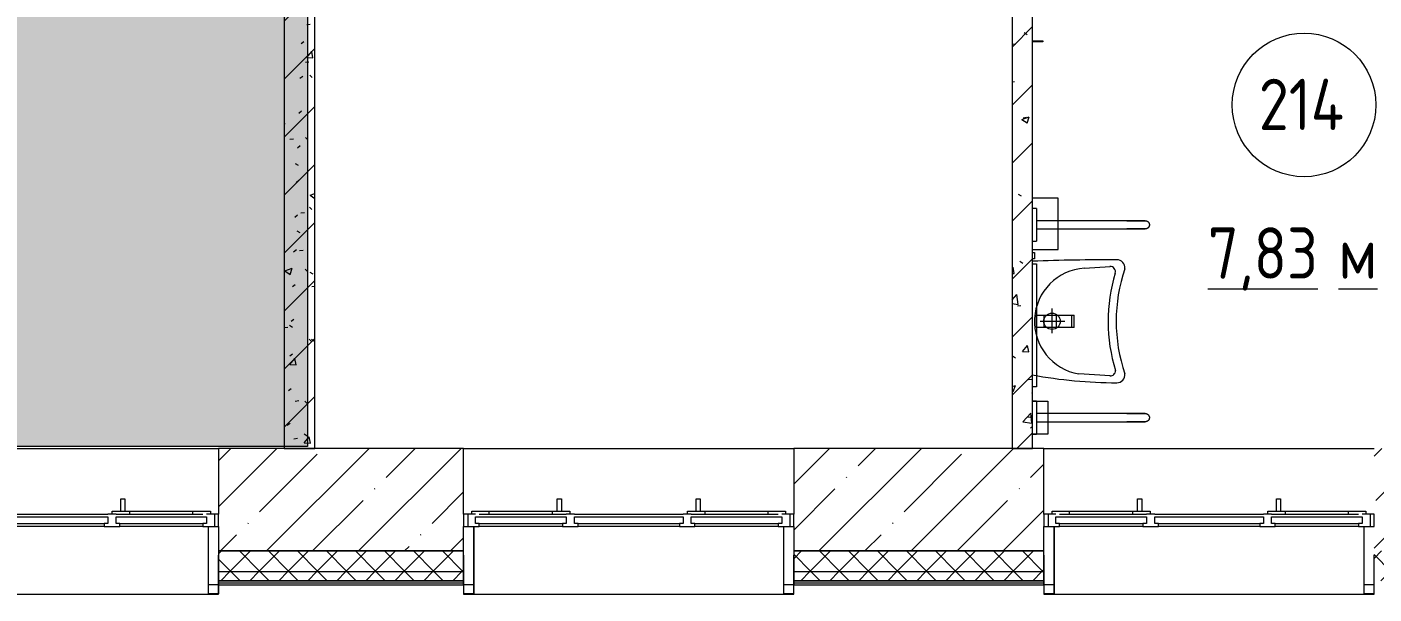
# Model space of a CAD drawing. Header units: millimetres. Extents: x -515342 to 330399, y -224905 to 507333.
# Drawn here: x -369325 to -362755, y 122854 to 125618 of the extents above; entities that cross this region are included whole.
import ezdxf

# ---------------------------------------------------------------- set-up
doc = ezdxf.new("R2010")
doc.units = ezdxf.units.MM
doc.layers.get('0').update_dxf_attribs({"lineweight": 0})
for name, color, linetype, lineweight in [('_ Окна', 7, 'Continuous', 0), ('Витраж', 7, 'Continuous', 0), ('Марки помещений', 7, 'Continuous', 0), ('Оборудование', 7, 'Continuous', 0), ('Окна', 7, 'Continuous', 0), ('Сантехника', 7, 'Continuous', 0), ('Стены внутренние', 7, 'Continuous', 0), ('Стены наружные', 7, 'Continuous', 0), ('Стены несущие', 7, 'Continuous', 0), ('Стены отделка', 7, 'Continuous', 0), ('Стены перегородки', 7, 'Continuous', 0), ('Стены штриховка', 7, 'Continuous', 0), ('экспертиза условные обозначения', 1, 'Continuous', 0)]:
    doc.layers.add(name, color=color, linetype=linetype, lineweight=lineweight)
doc.styles.add('GOST Common_1', font='', dxfattribs={"width": 0.9, "height": 250})
doc.styles.get('GOST Common_1').set_extended_font_data('GOST Common')
pattern_1 = [(45, (0, 0), (-70.7107, 70.7107), []), (135, (0, 0), (-70.7107, -70.7107), [])]
pattern_2 = [(45, (-374025.76, 123368.6), (-141.4214, 141.4214), [])]
pattern_3 = [(50, (-374025.76, 123368.6), (364.368, -31.878), [38.1, -419.1]), (355, (-374025.76, 123368.6), (-70.486, 382.113), [30.48, -335.28]), (100.451, (-373995.4, 123365.95), (293.885, 350.233), [32.38, -356.18]), (46.184, (-374025.76, 123470.2), (542.158, -84.086), [57.15, -628.65]), (96.636, (-373980.6, 123463.2), (474.805, 494.855), [48.57, -534.27]), (351.184, (-374025.76, 123470.2), (474.81, 494.85), [45.72, -502.92]), (21, (-373974.96, 123444.8), (303.2285, -204.5305), [38.1, -419.1]), (326, (-373974.96, 123444.8), (123.604, 368.376), [30.48, -335.28]), (71.451, (-373949.7, 123427.76), (426.834, 163.843), [32.38, -356.18]), (37.5, (-374025.76, 123368.6), (6.1766, 169.1102), [16.764, -314.452, 16.764, -323.596, -336.55]), (37.5, (-374025.76, 123368.6), (6.1766, 169.1102), [-671.576, 16.764, -319.786]), (7.5, (-374025.76, 123368.6), (133.639, 200.3615), [16.764, -177.292, 16.764, -306.832, -128.27]), (7.5, (-374025.76, 123368.6), (133.639, 200.3615), [-517.652, 16.764, -111.506]), (327.5, (-374139.04, 123368.6), (271.1818, -11.4584), [16.764, -110.236, 16.764, -379.476, -525.78]), (327.5, (-374139.04, 123368.6), (271.1818, -11.4584), [-523.24, 16.764, -509.016]), (317.5, (-374189.84, 123368.6), (296.2585, 50.853), [16.764, -148.336, 16.764, -246.38, -373.38]), (317.5, (-374189.84, 123368.6), (296.2585, 50.853), [-428.244, 16.764, -356.616])]

# ---------------------------------------------------------------- blocks, each defined once
blk = doc.blocks.new('Окно_ПВХ_3Створки_1Фрамуга-верх - АР_Окно_ОП_1820_h_х1570_3ст2фр-в-9695280-О_АР_П_2__3_400_План 2 этажа')
at = {"layer": '_ Окна'}
for p, q in [((-729, 130), (-805, 130)), ((-805, 130), (-805, 70)), ((-805, 70), (-747, 70)), ((-785, 70), (-785, 130)), ((-765, 56), (-765, 70)), ((-747, 84), (-747, 116)), ((-747, 116), (-729, 116)), ((-305, 84), (-747, 84)), ((-729, 116), (-729, 130)), ((-323, 116), (-729, 116)), ((-680, 70), (-680, 56)), ((-372, 70), (-372, 56)), ((-247, 130), (-323, 130)), ((-323, 130), (-323, 116)), ((-323, 116), (-305, 116)), ((-305, 116), (-305, 84)), ((-305, 70), (-265, 70)), ((-287, 70), (-287, 56)), ((-265, 84), (-265, 116)), ((-265, 116), (-247, 116)), ((265, 84), (-265, 84)), ((-247, 116), (-247, 130)), ((247, 116), (-247, 116)), ((323, 130), (247, 130)), ((247, 130), (247, 116)), ((247, 116), (265, 116)), ((265, 116), (265, 84)), ((265, 70), (305, 70)), ((287, 56), (287, 70)), ((305, 84), (305, 116)), ((305, 116), (323, 116)), ((747, 84), (305, 84)), ((323, 116), (323, 130)), ((729, 116), (323, 116)), ((372, 70), (372, 56)), ((680, 70), (680, 56)), ((729, 130), (729, 116)), ((805, 130), (729, 130)), ((729, 116), (747, 116)), ((747, 116), (747, 84)), ((747, 70), (805, 70)), ((765, 70), (765, 56)), ((785, 70), (785, 130)), ((805, 70), (805, 130)), ((-680, 56), (-765, 56)), ((-287, 56), (-372, 56)), ((372, 56), (287, 56)), ((765, 56), (680, 56))]:
    blk.add_line(p, q, dxfattribs=at)
at = {"layer": 'Окна'}
for p, q in [((-729, 130), (-323, 130)), ((-305, 70), (-729, 70)), ((265, 70), (-265, 70)), ((-247, 130), (247, 130)), ((729, 70), (305, 70)), ((323, 130), (729, 130)), ((-372, 56), (-680, 56)), ((-348.5, -4), (-348.5, 56)), ((-328.5, 56), (-328.5, -4)), ((328.5, -4), (328.5, 56)), ((348.5, 56), (348.5, -4)), ((680, 56), (372, 56)), ((-328.5, -4), (-348.5, -4)), ((348.5, -4), (328.5, -4))]:
    blk.add_line(p, q, dxfattribs=at)
blk = doc.blocks.new('Прямоугольный импост - АР_Откос_Металлический_50х330 Белый Левый-V18-О_АР_П_2__3_400_План 2 этажа')
at = {"layer": 'Витраж'}
blk.add_line((38540.1, 2265), (40050.1, 2265), dxfattribs=at)
blk = doc.blocks.new('Прямоугольный импост - АР_Откос_Металлический_50х330 Белый Правый-V19-О_АР_П_2__3_400_План 2 этажа')
at = {"layer": 'Витраж', "lineweight": 18}
for p, q in [((-50, -40), (-50, 290)), ((-49, 290), (-49, -39)), ((-1, -39), (-1, 150)), ((-1, 150), (0, 150)), ((0, 150), (0, -40)), ((0, -40), (-50, -40)), ((-49, -39), (-1, -39))]:
    blk.add_line(p, q, dxfattribs=at)
blk = doc.blocks.new('Прямоугольный импост - АР_Откос_Металлический_50х330 Белый Левый-V20-О_АР_П_2__3_400_План 2 этажа')
at = {"layer": 'Витраж', "lineweight": 18}
for p, q in [((-50, 290), (-50, -40)), ((-49, -39), (-49, 290)), ((0, 150), (-1, 150)), ((-1, 150), (-1, -39)), ((0, -40), (0, 150)), ((-50, -40), (0, -40)), ((-1, -39), (-49, -39))]:
    blk.add_line(p, q, dxfattribs=at)
blk = doc.blocks.new('Прямоугольный импост - АР_Откос_Металлический_50х330 Коричневый Левый-9899770-О_АР_П_2__3_400_План 2 этажа')
at = {"layer": 'Витраж'}
blk.add_line((4075.6, -515), (5585.6, -515), dxfattribs=at)
blk = doc.blocks.new('Прямоугольный импост - АР_Откос_Металлический_50х330 Коричневый Левый-V22-О_АР_П_2__3_400_План 2 этажа')
at = {"layer": 'Витраж', "lineweight": 18}
for p, q in [((-50, 290), (-50, -40)), ((-49, -39), (-49, 290)), ((0, 150), (-1, 150)), ((-1, 150), (-1, -39)), ((0, -40), (0, 150)), ((-50, -40), (0, -40)), ((-1, -39), (-49, -39))]:
    blk.add_line(p, q, dxfattribs=at)
blk = doc.blocks.new('СД_Люблино_Фасады_rvt-1-О_АР_П_2__3_400_План 2 этажа')
at = {"layer": 'Стены внутренние'}
h = blk.add_hatch(dxfattribs=at)
h.set_pattern_fill('FP_1', color=256, style=0, pattern_type=2)
h.set_pattern_definition([(45, (0, 0), (-224.5064, 224.5064), []), (45, (224.5, 0), (-224.5064, 224.5064), [396.875, -79.375, 3.353, -76.022])])
h.paths.add_polyline_path([(16277.5, -305), (16335, -305), (16335, 195), (15280, 195), (15280, -305), (15405, -305)])
h.paths.add_polyline_path([(13660.2, -305), (13670, -305), (13670, 195), (11270.9, 195), (11270.9, -305), (12787.8, -305)])
h.paths.add_polyline_path([(9660.9, -305), (9660.9, 195), (8440.9, 195), (8440.9, -305), (9298.1, -305)])
h.paths.add_polyline_path([(6830.9, -305), (6830.9, 195), (5635.6, 195), (5635.6, -305), (6680.8, -305)])
h.paths.add_polyline_path([(4025.6, -305), (4025.6, 195), (195, 195), (195, -305), (3528.5, -305)])
at = {"layer": 'Стены наружные'}
h = blk.add_hatch(dxfattribs=at)
h.set_pattern_fill('FP_4', color=256, style=0, pattern_type=2)
h.set_pattern_definition(pattern_1)
h.paths.add_polyline_path([(16335, -405), (16335, -305), (15280, -305), (15280, -405), (16277.5, -405)])
h.paths.add_polyline_path([(13660.2, -405), (13670, -405), (13670, -305), (11270.9, -305), (11270.9, -405), (12787.8, -405)])
h.paths.add_polyline_path([(9660.9, -405), (9660.9, -305), (8440.9, -305), (8440.9, -405), (9298.1, -405)])
h.paths.add_polyline_path([(6830.9, -405), (6830.9, -305), (5635.6, -305), (5635.6, -405), (6680.8, -405)])
h.paths.add_polyline_path([(4025.6, -405), (4025.6, -305), (-305, -305), (-305, -405), (2318.7, -405)])
h = blk.add_hatch(dxfattribs=at)
h.set_pattern_fill('FP_4', color=256, style=0, pattern_type=2)
h.set_pattern_definition(pattern_1)
h.paths.add_polyline_path([(16435, -455), (16435, -405), (15280, -405), (15280, -450), (16335, -450), (16335, -455)])
h.paths.add_polyline_path([(-305, -455), (-305, -450), (4025.6, -450), (4025.6, -405), (-405, -405), (-405, -455)])
h.paths.add_polyline_path([(13670, -450), (13670, -405), (11270.9, -405), (11270.9, -450), (13660.2, -450)])
h.paths.add_polyline_path([(9660.9, -450), (9660.9, -405), (8440.9, -405), (8440.9, -450), (9298.1, -450)])
h.paths.add_polyline_path([(6830.9, -450), (6830.9, -405), (5635.6, -405), (5635.6, -450), (6680.8, -450)])
at = {"layer": 'Стены внутренние'}
for p, q in [((4025.6, 195), (5635.6, 195)), ((6830.9, 195), (8440.9, 195)), ((9660.9, 195), (11270.9, 195)), ((5634.9, -470), (5586.5, -470)), ((6880.1, -470), (6831.7, -470)), ((8440.2, -470), (8391.8, -470)), ((9710.1, -470), (9661.7, -470)), ((11270.2, -470), (11221.8, -470))]:
    blk.add_line(p, q, dxfattribs=at)
at = {"layer": 'Стены несущие'}
for p, q in [((6830.9, 195), (5635.6, 195)), ((5635.6, 195), (5635.6, -125)), ((6830.9, -125), (6830.9, 195)), ((9660.9, 195), (8440.9, 195)), ((8440.9, 195), (8440.9, -125)), ((9660.9, -125), (9660.9, 195)), ((5635.6, -185), (5635.6, -305)), ((6830.9, -305), (6830.9, -185)), ((8440.9, -185), (8440.9, -305)), ((9660.9, -305), (9660.9, -185)), ((5635.6, -305), (6830.9, -305)), ((6830.9, -305), (5635.6, -305)), ((8440.9, -305), (9660.9, -305)), ((9660.9, -305), (8440.9, -305))]:
    blk.add_line(p, q, dxfattribs=at)
at = {"layer": 'Стены отделка', "lineweight": 9}
for p, q in [((5635.6, -305), (5635.6, -405)), ((6830.9, -405), (6830.9, -305)), ((8440.9, -305), (8440.9, -405)), ((9660.9, -405), (9660.9, -305)), ((5635.6, -405), (5635.6, -450)), ((5635.6, -450), (5635.6, -460)), ((6830.9, -450), (6830.9, -405)), ((6830.9, -460), (6830.9, -450)), ((8440.9, -405), (8440.9, -450)), ((8440.9, -450), (8440.9, -460)), ((9660.9, -450), (9660.9, -405)), ((9660.9, -460), (9660.9, -450)), ((5635.6, -460), (5635.6, -470)), ((5635.6, -470), (6830.9, -470)), ((6830.9, -470), (6830.9, -460)), ((8440.9, -460), (8440.9, -470)), ((8440.9, -470), (9660.9, -470)), ((9660.9, -470), (9660.9, -460))]:
    blk.add_line(p, q, dxfattribs=at)
at = {"layer": 'Стены штриховка'}
for p, q in [((5635.6, -405), (6830.9, -405)), ((5635.6, -450), (6830.9, -450)), ((6830.9, -450), (5635.6, -450)), ((8440.9, -405), (9660.9, -405)), ((8440.9, -450), (9660.9, -450)), ((9660.9, -450), (8440.9, -450)), ((5635.6, -460), (6830.9, -460)), ((8440.9, -460), (9660.9, -460))]:
    blk.add_line(p, q, dxfattribs=at)
at = {"layer": 'Витраж', "lineweight": 9}
for name, p in [('Прямоугольный импост - АР_Откос_Металлический_50х330 Коричневый Левый-V22-О_АР_П_2__3_400_План 2 этажа', (5635.6, -475)), ('Прямоугольный импост - АР_Откос_Металлический_50х330 Белый Левый-V20-О_АР_П_2__3_400_План 2 этажа', (8440.9, -475)), ('Прямоугольный импост - АР_Откос_Металлический_50х330 Белый Левый-V20-О_АР_П_2__3_400_План 2 этажа', (11270.9, -475)), ('Прямоугольный импост - АР_Откос_Металлический_50х330 Коричневый Левый-9899770-О_АР_П_2__3_400_План 2 этажа', (0, 0)), ('Прямоугольный импост - АР_Откос_Металлический_50х330 Белый Левый-V18-О_АР_П_2__3_400_План 2 этажа', (-31659.2, -2780)), ('Прямоугольный импост - АР_Откос_Металлический_50х330 Белый Левый-V18-О_АР_П_2__3_400_План 2 этажа', (-28829.2, -2780))]:
    blk.add_blockref(name, p, dxfattribs=at)
at = {"layer": 'Витраж', "lineweight": 9, "extrusion": (0, 0, -1)}
for p in [(-6830.9, -475), (-9660.9, -475)]:
    blk.add_blockref('Прямоугольный импост - АР_Откос_Металлический_50х330 Белый Правый-V19-О_АР_П_2__3_400_План 2 этажа', p, dxfattribs=at)
at = {"layer": 'Окна', "lineweight": 9, "rotation": 180}
for p in [(4830.6, -55), (7635.9, -55), (10465.9, -55)]:
    blk.add_blockref('Окно_ПВХ_3Створки_1Фрамуга-верх - АР_Окно_ОП_1820_h_х1570_3ст2фр-в-9695280-О_АР_П_2__3_400_План 2 этажа', p, dxfattribs=at)
blk = doc.blocks.new('Раковина для МГН 600х450 - Раковина для МГН 600х450-10140932-О_АР_П_2__3_400_План 2 этажа')
at = {"layer": 'Сантехника'}
for p, q in [((-258.8, 253.2), (-266.6, 377.9)), ((266.6, 377.9), (257, 225.9)), ((-30, 191.2), (-30, 203.7)), ((30, 203.7), (-30, 203.7)), ((30, 203.7), (30, 191.2)), ((-30, 116.2), (-30, 191.2)), ((30, 191.2), (-30, 191.2)), ((0, 37.3), (0, 157.3)), ((30, 191.2), (30, 116.2)), ((-61.5, 95), (58.5, 95)), ((-30, 56.2), (-30, 116.2)), ((30, 116.2), (-30, 116.2)), ((30, 116.2), (30, 56.2)), ((-30, 20), (-30, 56.2)), ((30, 56.2), (-30, 56.2)), ((30, 20), (-30, 20)), ((30, 56.2), (30, 20))]:
    blk.add_line(p, q, dxfattribs=at)
blk.add_circle((0, 95), 40, dxfattribs=at)
for centre, radius, start, end in [((-260, 411), 40, 84.63408, 180), ((10581.6, 411), 10881.6, 180, 182.16475), ((-241.6, 379.4), 25, 73.31483, 183.59406), ((0, 1190.1), 782.4, 250.88208, 289.11792), ((1.4, 1190.1), 821.3, 253.31483, 286.93374), ((241.6, 379.4), 25, 356.40594, 92.41216), ((260, 411), 40, 360, 95.36592), ((-1895.6, 411), 2195.6, 349.21041, 360), ((0.7, 269.5), 260, 183.59406, 350.33443)]:
    blk.add_arc(centre, radius, start, end, dxfattribs=at)
blk = doc.blocks.new('Опорный поручень - Опорный поручень для раковины-8747147-О_АР_П_2__3_400_План 2 этажа')
at = {"layer": 'Оборудование'}
for p, q in [((90760, 10815), (90760, 10975)), ((90780, 10975), (90760, 10975)), ((90760, 10915), (90320, 10915)), ((90320, 10875), (90760, 10875)), ((90760, 10815), (90780, 10815))]:
    blk.add_line(p, q, dxfattribs=at)
at = {"layer": 'Оборудование', "flags": 128}
for points in [[(90210, 10895), (90210, 10895.8), (90210.1, 10896.6), (90210.1, 10897.4), (90210.3, 10898.2), (90210.4, 10899), (90210.6, 10899.8), (90210.8, 10900.5), (90211, 10901.3), (90211.3, 10902), (90211.6, 10902.8), (90211.9, 10903.5), (90212.3, 10904.2), (90212.6, 10904.9), (90213.1, 10905.6), (90213.5, 10906.3), (90214, 10906.9), (90214.4, 10907.6), (90215, 10908.2), (90215.5, 10908.8), (90216.1, 10909.3), (90216.7, 10909.9), (90217.3, 10910.4), (90217.9, 10910.9), (90218.5, 10911.4), (90219.2, 10911.8), (90219.9, 10912.2), (90220.6, 10912.6), (90221.3, 10913), (90222, 10913.3), (90222.8, 10913.6), (90223.5, 10913.9), (90224.3, 10914.2), (90225, 10914.4), (90225.8, 10914.6), (90226.6, 10914.7), (90227.4, 10914.8), (90228.2, 10914.9), (90229, 10915), (90229.8, 10915), (90230, 10915)], [(90320, 10915), (90316.4, 10915), (90312.8, 10915), (90309.2, 10915), (90305.7, 10915), (90302.1, 10915), (90298.6, 10915), (90295.1, 10915), (90291.7, 10915), (90288.3, 10915), (90285, 10915), (90281.7, 10915), (90278.4, 10915), (90275.3, 10915), (90272.2, 10915), (90269.2, 10915), (90266.3, 10915), (90263.4, 10915), (90260.7, 10915), (90258, 10915), (90255.4, 10915), (90253, 10915), (90250.6, 10915), (90248.4, 10915), (90246.3, 10915), (90244.3, 10915), (90242.4, 10915), (90240.6, 10915), (90239, 10915), (90237.5, 10915), (90236.1, 10915), (90234.9, 10915), (90233.8, 10915), (90232.8, 10915), (90232, 10915), (90231.3, 10915), (90230.8, 10915), (90230.4, 10915), (90230.1, 10915), (90230, 10915), (90230, 10915)], [(90230, 10915), (90230.1, 10915), (90230.3, 10915), (90230.6, 10915), (90231.1, 10915), (90231.8, 10915), (90232.6, 10915), (90233.5, 10915), (90234.6, 10915), (90235.8, 10915), (90237.1, 10915), (90238.6, 10915), (90240.2, 10915), (90241.9, 10915), (90243.7, 10915), (90245.7, 10915), (90247.8, 10915), (90250, 10915), (90252.3, 10915), (90254.8, 10915), (90257.3, 10915), (90259.9, 10915), (90262.7, 10915), (90265.5, 10915), (90268.4, 10915), (90271.4, 10915), (90274.4, 10915), (90277.6, 10915), (90280.8, 10915), (90284.1, 10915), (90287.4, 10915), (90290.8, 10915), (90294.2, 10915), (90297.7, 10915), (90301.2, 10915), (90304.7, 10915), (90308.3, 10915), (90311.8, 10915), (90315.4, 10915), (90319, 10915), (90320, 10915)], [(90230, 10875), (90229.2, 10875), (90228.4, 10875.1), (90227.6, 10875.1), (90226.8, 10875.3), (90226, 10875.4), (90225.2, 10875.6), (90224.5, 10875.8), (90223.7, 10876), (90223, 10876.3), (90222.2, 10876.6), (90221.5, 10876.9), (90220.8, 10877.3), (90220.1, 10877.6), (90219.4, 10878.1), (90218.7, 10878.5), (90218.1, 10879), (90217.4, 10879.4), (90216.8, 10880), (90216.2, 10880.5), (90215.7, 10881.1), (90215.1, 10881.7), (90214.6, 10882.3), (90214.1, 10882.9), (90213.6, 10883.5), (90213.2, 10884.2), (90212.8, 10884.9), (90212.4, 10885.6), (90212, 10886.3), (90211.7, 10887), (90211.4, 10887.8), (90211.1, 10888.5), (90210.8, 10889.3), (90210.6, 10890), (90210.4, 10890.8), (90210.3, 10891.6), (90210.2, 10892.4), (90210.1, 10893.2), (90210, 10894), (90210, 10894.8), (90210, 10895)], [(90320, 10875), (90316.4, 10875), (90312.8, 10875), (90309.2, 10875), (90305.7, 10875), (90302.1, 10875), (90298.6, 10875), (90295.1, 10875), (90291.7, 10875), (90288.3, 10875), (90285, 10875), (90281.7, 10875), (90278.4, 10875), (90275.3, 10875), (90272.2, 10875), (90269.2, 10875), (90266.3, 10875), (90263.4, 10875), (90260.7, 10875), (90258, 10875), (90255.4, 10875), (90253, 10875), (90250.6, 10875), (90248.4, 10875), (90246.3, 10875), (90244.3, 10875), (90242.4, 10875), (90240.6, 10875), (90239, 10875), (90237.5, 10875), (90236.1, 10875), (90234.9, 10875), (90233.8, 10875), (90232.8, 10875), (90232, 10875), (90231.3, 10875), (90230.8, 10875), (90230.4, 10875), (90230.1, 10875), (90230, 10875), (90230, 10875)], [(90230, 10875), (90230.1, 10875), (90230.3, 10875), (90230.6, 10875), (90231.1, 10875), (90231.8, 10875), (90232.6, 10875), (90233.5, 10875), (90234.6, 10875), (90235.8, 10875), (90237.1, 10875), (90238.6, 10875), (90240.2, 10875), (90241.9, 10875), (90243.7, 10875), (90245.7, 10875), (90247.8, 10875), (90250, 10875), (90252.3, 10875), (90254.8, 10875), (90257.3, 10875), (90259.9, 10875), (90262.7, 10875), (90265.5, 10875), (90268.4, 10875), (90271.4, 10875), (90274.4, 10875), (90277.6, 10875), (90280.8, 10875), (90284.1, 10875), (90287.4, 10875), (90290.8, 10875), (90294.2, 10875), (90297.7, 10875), (90301.2, 10875), (90304.7, 10875), (90308.3, 10875), (90311.8, 10875), (90315.4, 10875), (90319, 10875), (90320, 10875)]]:
    blk.add_lwpolyline(points, dxfattribs=at)
blk = doc.blocks.new('2D_МГН_Санузел_Аксессуары - АР_Сантехнические приборы_Бесконтактная сушилка для рук-10688766-О_АР_П_2__3_400_План 2 этажа')
at = {"layer": 'Сантехника'}
for p, q in [((-234.1, 175), (-234.1, 50)), ((15.9, 175), (-234.1, 175)), ((15.9, 50), (15.9, 175))]:
    blk.add_line(p, q, dxfattribs=at)
blk = doc.blocks.new('2D_МГН_Санузел_Аксессуары - АР_Сантехнические приборы_Бесконтактный сенсорный дозатор для мыла-10688754-О_АР_П_2__3_400_План 2 этажа')
at = {"layer": 'Сантехника'}
for p, q in [((-189.1, 50), (-189.1, 125)), ((-189.1, 125), (-29.1, 125)), ((-29.1, 125), (-29.1, 50))]:
    blk.add_line(p, q, dxfattribs=at)
blk = doc.blocks.new('2D_МГН_Санузел_Аксессуары - АР_Сантехнические приборы_Зеркало поворотное-10688752-О_АР_П_2__3_400_План 2 этажа')
at = {"layer": 'Сантехника'}
for p, q in [((-409.1, 50), (-409.1, 70)), ((-409.1, 70), (190.9, 70)), ((190.9, 70), (190.9, 50))]:
    blk.add_line(p, q, dxfattribs=at)
blk = doc.blocks.new('2D_МГН_Санузел_Аксессуары - АР_Сантехнические приборы_Комплект 2-10688748-О_АР_П_2__3_400_План 2 этажа')
at = {"layer": 'Сантехника'}
for p, q in [((-124.1, 50), (-124.1, 60)), ((-124.1, 60), (-94.1, 60)), ((-94.1, 60), (-94.1, 50))]:
    blk.add_line(p, q, dxfattribs=at)
blk = doc.blocks.new('2D_МГН_Санузел_Аксессуары - АР_Сантехнические приборы_Универсальный травмобезопасный держатель _крючок для костылей_-10688767-О_АР_П_2__3_400_План 2 этажа')
at = {"layer": 'Сантехника'}
for p, q in [((-111.6, 50), (-111.6, 100)), ((-111.6, 100), (-106.6, 100)), ((-106.6, 100), (-106.6, 50))]:
    blk.add_line(p, q, dxfattribs=at)
blk = doc.blocks.new('ASVP_Марка_Помещение_ДваЗначения - Номер Площадь-685795-О_АР_П_2__3_400_План 2 этажа')
at = {"layer": 'Марки помещений'}
blk.add_circle((0, 0), 3.5, dxfattribs=at)

msp = doc.modelspace()

# ---------------------------------------------------------------- hatches: boundary and pattern name
at = {"layer": 'Стены внутренние'}
h = msp.add_hatch(dxfattribs=at)
h.set_pattern_fill('FP_2', color=256, style=0, pattern_type=2)
h.set_pattern_definition(pattern_2)
h.paths.add_polyline_path([(-367920.759, 123563.6058), (-367920.759, 127673.6058), (-368070.759, 127673.6058), (-368070.759, 123563.6058)])
h.paths.add_polyline_path([(-368070.759, 128773.6058), (-367920.759, 128773.6058), (-367920.759, 129573.6058), (-368070.759, 129573.6058)])
h = msp.add_hatch(dxfattribs=at)
h.set_pattern_fill('FP_3', color=256, style=0, pattern_type=2)
h.set_pattern_definition(pattern_3)
h.paths.add_polyline_path([(-367920.759, 123563.6058), (-367920.759, 127673.6058), (-368070.759, 127673.6058), (-368070.759, 123563.6058)])
h.paths.add_polyline_path([(-368070.759, 128773.6058), (-367920.759, 128773.6058), (-367920.759, 129573.6058), (-368070.759, 129573.6058)])
h = msp.add_hatch(dxfattribs=at)
h.set_pattern_fill('FP_2', color=256, style=0, pattern_type=2)
h.set_pattern_definition(pattern_2)
h.paths.add_polyline_path([(-364420.759, 123563.6058), (-364420.759, 126673.6058), (-364520.759, 126673.6058), (-364520.759, 123563.6058)])
h.paths.add_polyline_path([(-364420.759, 126773.6058), (-364420.759, 129573.6058), (-364520.759, 129573.6058), (-364520.759, 126773.6058)])
h = msp.add_hatch(dxfattribs=at)
h.set_pattern_fill('FP_3', color=256, style=0, pattern_type=2)
h.set_pattern_definition(pattern_3)
h.paths.add_polyline_path([(-364420.759, 123563.6058), (-364420.759, 126673.6058), (-364520.759, 126673.6058), (-364520.759, 123563.6058)])
h.paths.add_polyline_path([(-364420.759, 126773.6058), (-364420.759, 129573.6058), (-364520.759, 129573.6058), (-364520.759, 126773.6058)])
at = {"layer": 'экспертиза условные обозначения'}
h = msp.add_hatch(dxfattribs=at)
h.set_pattern_fill('GRASS', color=3, scale=24)
h.set_pattern_definition([(90, (-374753.14, -34405.7), (-431.0523, 431.0523), [114.3, -747.8046]), (45, (-374753.14, -34405.7), (-431.0523, 431.0523), [114.3, -495.3]), (135, (-374753.14, -34405.7), (-431.0523, -431.0523), [114.3, -495.3])])
h.paths.add_polyline_path([(-373830.759, 132368.6058), (-325040.759, 132348.6058), (-325040.759, 130213.3459), (-340479.8297, 130213.3459), (-345063.8869, 130193.0459), (-345064.5234, 126343.5459), (-353680.6329, 126343.5459), (-353655.2438, 130213.3459), (-357950.759, 130213.3459), (-357950.759, 129963.6058), (-360145.759, 129963.6058), (-361820.759, 129963.6058), (-361820.759, 126768.5459), (-363270.759, 126768.5459), (-363270.759, 129963.6058), (-368108.7107, 129963.6058), (-368108.7107, 129573.6058), (-367956.5149, 129573.6058), (-367956.5149, 123573.6058), (-371280.759, 123573.6058), (-371280.759, 129573.6058), (-370185.759, 129573.6058), (-370185.759, 129963.6058), (-373830.759, 129963.6058)])

# ---------------------------------------------------------------- linework, layer by layer
at = {"layer": 'Стены перегородки'}
for p, q in [((-368070.759, 127673.6058), (-368070.759, 123563.6058)), ((-367920.759, 123563.6058), (-367920.759, 127673.6058)), ((-364520.759, 126673.6058), (-364520.759, 123563.6058)), ((-364420.759, 123563.6058), (-364420.759, 126673.6058)), ((-368070.759, 123563.6058), (-367920.759, 123563.6058)), ((-364520.759, 123563.6058), (-364420.759, 123563.6058))]:
    msp.add_line(p, q, dxfattribs=at)
at = {"layer": 'экспертиза условные обозначения', "color": 3}
msp.add_lwpolyline([(-325040.759, 130213.3459), (-340479.8297, 130213.3459), (-345063.8869, 130193.0459), (-345064.5234, 126343.5459), (-353680.6329, 126343.5459), (-353655.2438, 130213.3459), (-357950.759, 130213.3459), (-357950.759, 129963.6058), (-360145.759, 129963.6058), (-361820.759, 129963.6058), (-361820.759, 126768.5459), (-363270.759, 126768.5459), (-363270.759, 129963.6058), (-368108.7107, 129963.6058), (-368108.7107, 129573.6058), (-367956.5149, 129573.6058), (-367956.5149, 123573.6058), (-371280.759, 123573.6058), (-371280.759, 129573.6058), (-370185.759, 129573.6058), (-370185.759, 129963.6058), (-373830.759, 129963.6058), (-373830.759, 132368.6058)], dxfattribs=at)

# ---------------------------------------------------------------- block references
msp.add_blockref('СД_Люблино_Фасады_rvt-1-О_АР_П_2__3_400_План 2 этажа', (-374025.759, 123368.6058))
at = {"layer": 'Марки помещений', "xscale": 99.99999999999993, "yscale": 99.99999999999993, "zscale": 99.99999999999993}
msp.add_blockref('ASVP_Марка_Помещение_ДваЗначения - Номер Площадь-685795-О_АР_П_2__3_400_План 2 этажа', (-363096.5402, 125237.9506), dxfattribs=at)
at = {"layer": 'Оборудование', "rotation": 180}
for p in [(-273640.759, 135548.6058), (-273640.759, 134608.6058)]:
    msp.add_blockref('Опорный поручень - Опорный поручень для раковины-8747147-О_АР_П_2__3_400_План 2 этажа', p, dxfattribs=at)
at = {"layer": 'Сантехника'}
for name, p, rotation in [('2D_МГН_Санузел_Аксессуары - АР_Сантехнические приборы_Универсальный травмобезопасный держатель _крючок для костылей_-10688767-О_АР_П_2__3_400_План 2 этажа', (-364470.759, 125439.5312), 270.0000000000001), ('2D_МГН_Санузел_Аксессуары - АР_Сантехнические приборы_Бесконтактная сушилка для рук-10688766-О_АР_П_2__3_400_План 2 этажа', (-364470.759, 124549.5312), 270.0000000000001), ('2D_МГН_Санузел_Аксессуары - АР_Сантехнические приборы_Комплект 2-10688748-О_АР_П_2__3_400_План 2 этажа', (-364470.759, 124394.5312), 270.0000000000001), ('Раковина для МГН 600х450 - Раковина для МГН 600х450-10140932-О_АР_П_2__3_400_План 2 этажа', (-364420.759, 124183.6058), 269.9999999999998), ('2D_МГН_Санузел_Аксессуары - АР_Сантехнические приборы_Зеркало поворотное-10688752-О_АР_П_2__3_400_План 2 этажа', (-364470.759, 124054.5312), 270.0000000000001), ('2D_МГН_Санузел_Аксессуары - АР_Сантехнические приборы_Бесконтактный сенсорный дозатор для мыла-10688754-О_АР_П_2__3_400_План 2 этажа', (-364470.759, 123604.5312), 270.0000000000001)]:
    msp.add_blockref(name, p, dxfattribs=dict(at, rotation=rotation))

# ---------------------------------------------------------------- texts
at = {"layer": 'Марки помещений', "char_height": 250, "attachment_point": 1, "style": 'GOST Common_1'}
for s, insert, width in [('214', (-363317.4975, 125365.6757), 548.35425), ('\\L7,83 ', (-363565.4337, 124641.1452), 772.025062), ('\\L\\fGOST Common|b0|i0|c204|p34|;\\W.9;\\Lм', (-362928.4493, 124641.1452), 216.455625)]:
    msp.add_mtext(s, dxfattribs=dict(at, insert=insert, width=width))

doc.saveas('drawing.dxf')
